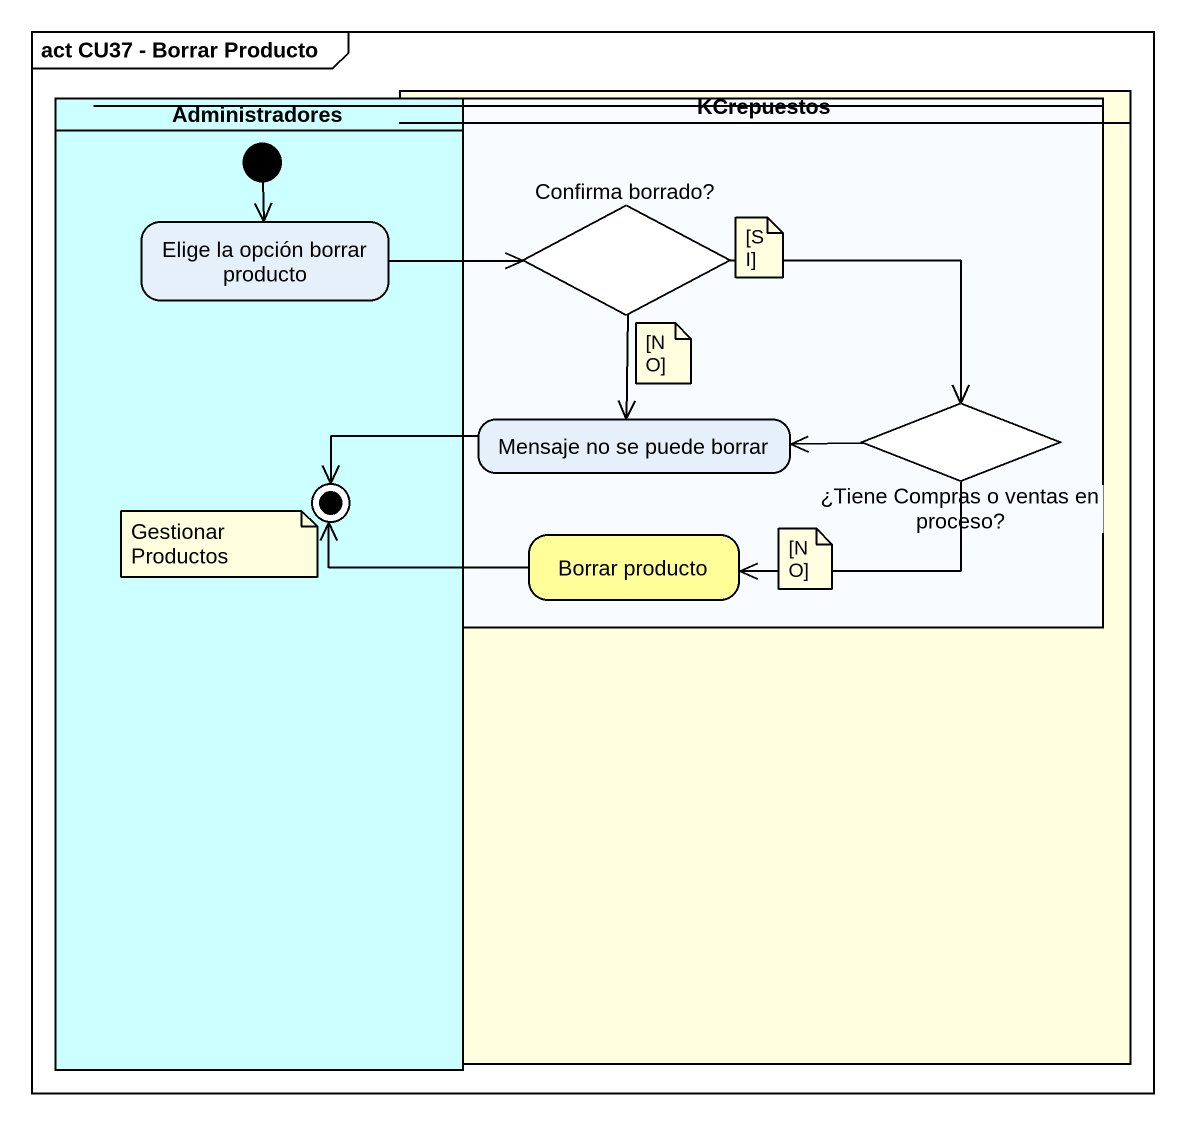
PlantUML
@startuml
mainframe act CU37 - Borrar Producto
hide empty description
state Administradores <<partition>> #CCFFFF {
  state "Elige la opción borrar producto" as Elige_la_opción_borrar
  state final1 <<end>>
  [*] --> Elige_la_opción_borrar
}
state " " as lane1 <<partition>> {
  state "Confirma borrado?" as Confirma_borrado <<choice>>
  state "Mensaje no se puede borrar" as Mensaje_no_se_puede_borrar
  state "¿Tiene Compras o ventas en proceso?" as Tiene_Compras_o_ventas_en <<choice>>
  state "Borrar producto" as Borrar_producto #FFFE99
}
state KCrepuestos <<partition>> #FFFFE0
Elige_la_opción_borrar -right-> Confirma_borrado
Confirma_borrado --> Mensaje_no_se_puede_borrar
Confirma_borrado -right-> Tiene_Compras_o_ventas_en
Mensaje_no_se_puede_borrar -left-> final1
Tiene_Compras_o_ventas_en -left-> Mensaje_no_se_puede_borrar
Tiene_Compras_o_ventas_en -left-> Borrar_producto
Borrar_producto -left-> final1
note as N1
  [SI]
end note
note as N2
  [NO]
end note
note as N3
  Gestionar Productos
end note
note as N4
  [NO]
end note
@enduml
